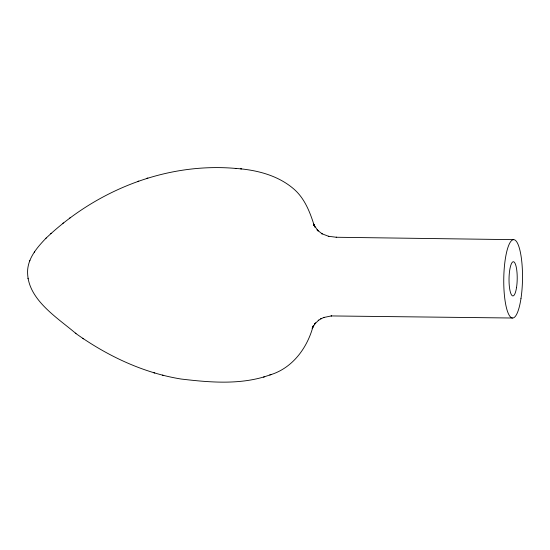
<?xml version="1.0" encoding="UTF-8"?>
<svg xmlns="http://www.w3.org/2000/svg" width="550" height="550" viewBox="0 0 550 550"><rect width="100%" height="100%" fill="white"/><g stroke="black" fill="none" stroke-linecap="round" stroke-linejoin="round"><path stroke-width="0.82" d="M236.514 168.499C166.389 162.085 96.291 190.321 45.822 238.391C37.586 246.998 28.868 257.015 27.686 269.397C25.637 298.471 57.117 317.357 76.003 333.603M29.728 260.879L29.872 260.466M34.299 252.23L34.547 251.831M45.822 238.391L46.227 237.999M50.682 233.695L51.15 233.248M69.438 218.302L70.091 217.814M62.789 223.348L63.381 222.908M269.768 374.997C292.304 368.383 307.216 348.171 313.087 326.246L312.476 327.855L313.383 325.696L312.153 328.419L315.507 322.912L314.373 324.363L318.766 320.107L318.244 320.499L321.303 318.567L320.801 318.842L324.239 317.336L323.757 317.501L331.574 315.872L331.107 315.934L512.421 318.017M137.672 181.472L138.765 181.108M146.713 178.379L147.847 178.001M75.302 333.114C106.769 355.609 142.718 372.811 181.122 379.033C208.766 382.298 237.627 384.849 264.674 376.709M263.484 377.114L270.937 374.598M513.329 239.656L336.194 237.256L336.655 237.291L328.384 236.273L328.852 236.404L321.709 233.667L322.211 233.908L317.082 229.9L318.147 230.993L313.83 224.84L314.978 227.123L313.582 223.864L314.167 225.438C310.007 212.142 304.666 198.378 293.837 189.028C277.784 175.134 256.018 169.757 235.262 168.41M240.433 168.802L241.677 168.891M153.615 372.68L154.77 373.003M162.491 375.127L163.673 375.457M82.775 338.312L83.538 338.841M27.954 278.272L28.022 278.74M516.539 287.471A17.105 4.091 -89.2 0 0 513.356 261.731A17.105 4.091 -89.2 0 0 509.458 287.299A17.105 4.091 -89.2 0 0 516.539 287.471M520.96 298.629A39.194 9.371 -89.2 0 0 513.659 239.642A39.194 9.371 -89.2 0 0 504.735 298.231A39.194 9.371 -89.2 0 0 520.96 298.629"/></g></svg>
